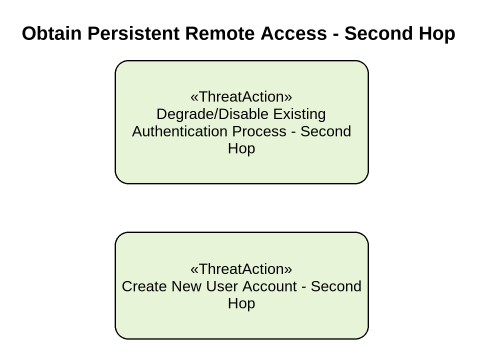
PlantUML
@startuml
title Obtain Persistent Remote Access - Second Hop
hide empty description
state "Degrade/Disable Existing Authentication Process - Second Hop" as Degrade_Disable_Existing <<ThreatAction>>
state "Create New User Account - Second Hop" as Create_New_User_Account <<ThreatAction>>
@enduml
